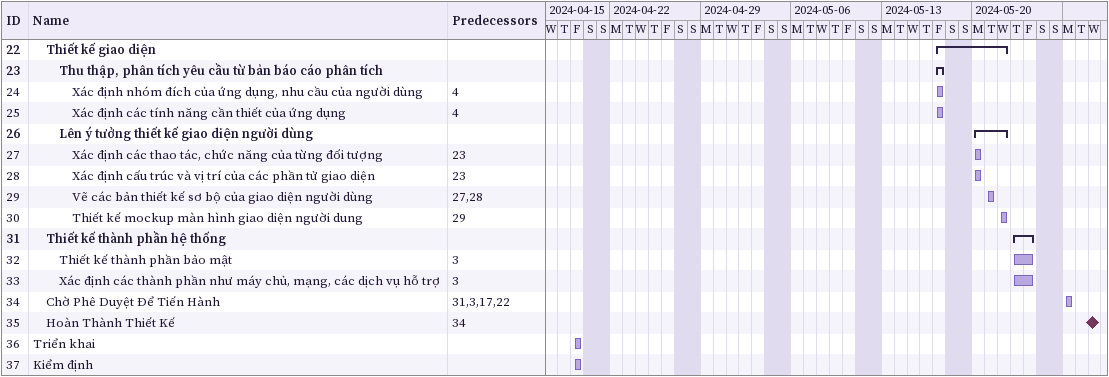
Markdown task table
| ID | Level | Task | Start | Finish | Predecessors |
|---|---|---|---|---|---|
| 22 | 2 | **Thiết kế giao diện** | 2024-05-17 | 2024-05-22 |  |
| 23 | 3 | **Thu thập, phân tích yêu cầu từ bản báo cáo phân tích** | 2024-05-17 | 2024-05-17 |  |
| 24 | 4 | Xác định nhóm đích của ứng dụng, nhu cầu của người dùng | 2024-05-17 | 2024-05-17 | 4 |
| 25 | 4 | Xác định các tính năng cần thiết của ứng dụng | 2024-05-17 | 2024-05-17 | 4 |
| 26 | 3 | **Lên ý tưởng thiết kế giao diện người dùng** | 2024-05-20 | 2024-05-22 |  |
| 27 | 4 | Xác định các thao tác, chức năng của từng đối tượng | 2024-05-20 | 2024-05-20 | 23 |
| 28 | 4 | Xác định cấu trúc và vị trí của các phần tử giao diện | 2024-05-20 | 2024-05-20 | 23 |
| 29 | 4 | Vẽ các bản thiết kế sơ bộ của giao diện người dùng | 2024-05-21 | 2024-05-21 | 27, 28 |
| 30 | 4 | Thiết kế mockup màn hình giao diện người dung | 2024-05-22 | 2024-05-22 | 29 |
| 31 | 2 | **Thiết kế thành phần hệ thống** | 2024-05-23 | 2024-05-24 |  |
| 32 | 3 | Thiết kế thành phần bảo mật | 2024-05-23 | 2024-05-24 | 3 |
| 33 | 3 | Xác định các thành phần như máy chủ, mạng, các dịch vụ hỗ trợ | 2024-05-23 | 2024-05-24 | 3 |
| 34 | 2 | Chờ Phê Duyệt Để Tiến Hành | 2024-05-27 | 2024-05-27 | 31, 3, 17, 22 |
| 35 | 2 | Hoàn Thành Thiết Kế (milestone) | 2024-05-29 | 2024-05-29 | 34 |
| 36 | 1 | Triển khai | 2024-04-19 | 2024-04-19 |  |
| 37 | 1 | Kiểm định | 2024-04-19 | 2024-04-19 |  |
